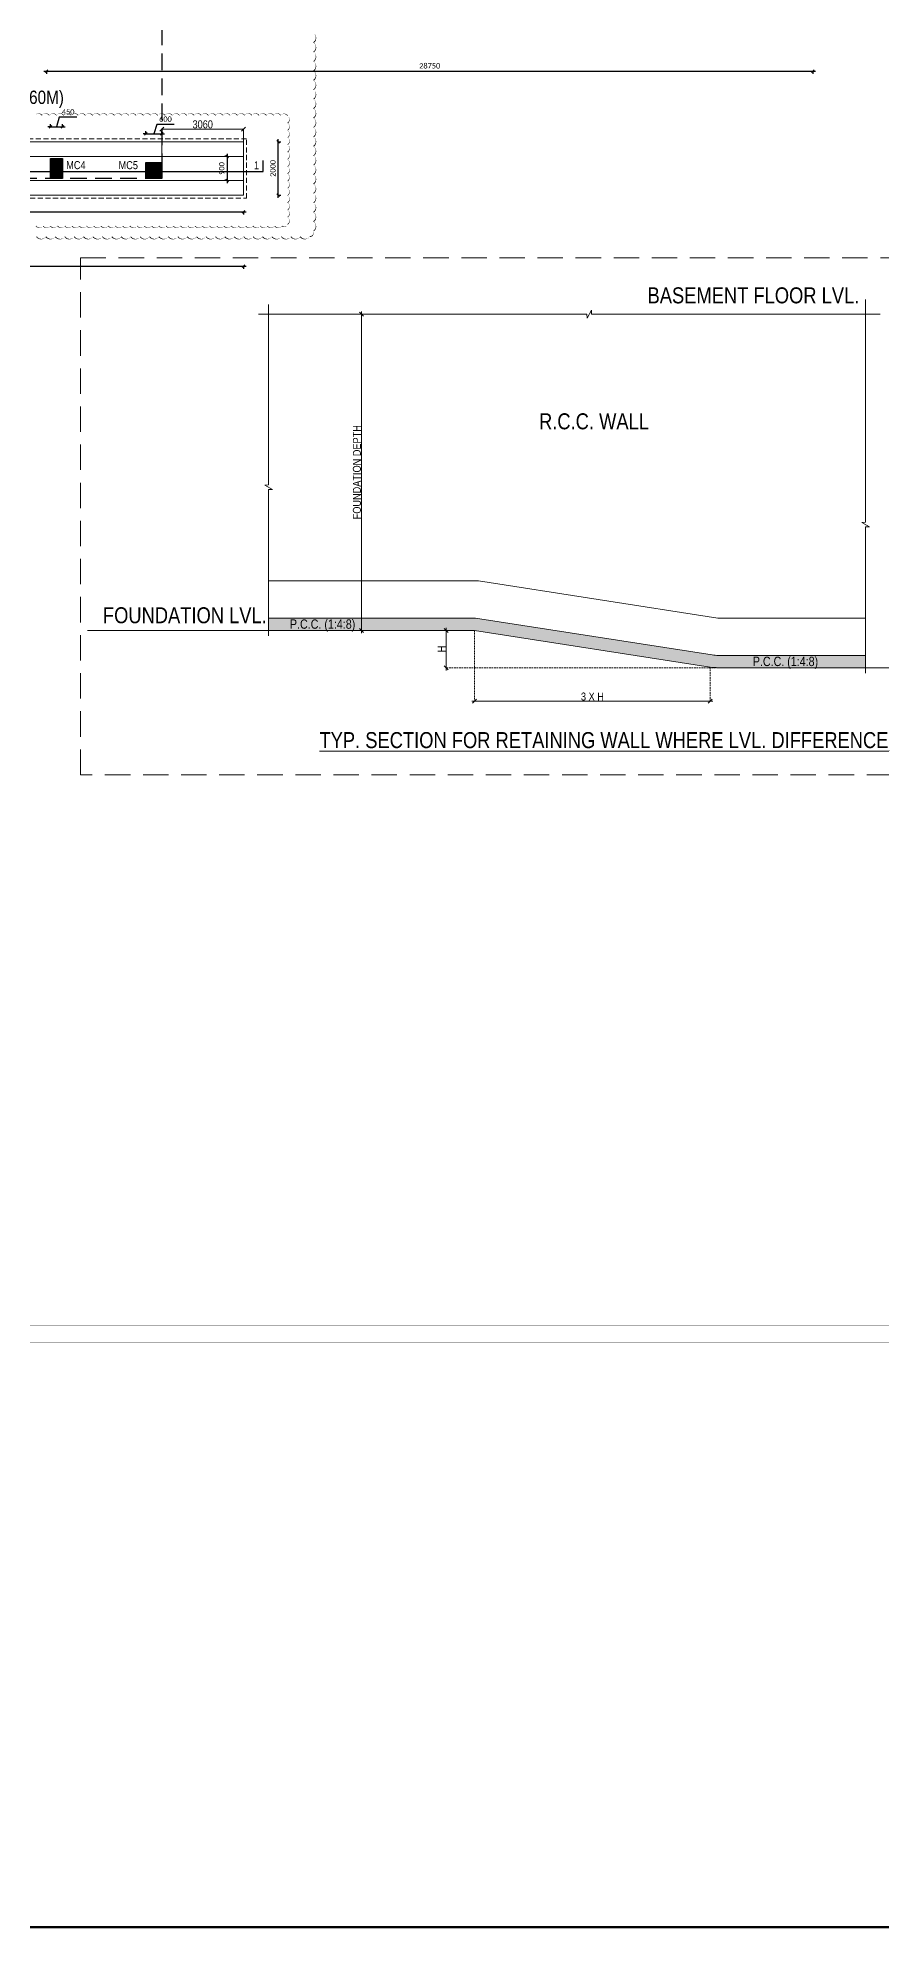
# Model space of a CAD drawing. Header units: millimetres. Extents: x 1112055 to 3390982, y -148532 to 766891.
# Drawn here: x 2889362 to 2921002, y 186588 to 257441 of the extents above; entities that cross this region are included whole.
import ezdxf

# ---------------------------------------------------------------- set-up
doc = ezdxf.new("R2010")
doc.units = ezdxf.units.MM
doc.header["$PDMODE"] = 35
doc.header["$PDSIZE"] = -25
doc.linetypes.add('DASHED2', pattern=[0.375, 0.25, -0.125])
doc.linetypes.add('Hidden', pattern=[9.525, 6.35, -3.175])
for name, color, linetype, lineweight in [('B COL. NO.', 3, 'Continuous', 20), ('B COL. SIZE DIM', 220, 'Continuous', 25), ('B FINAL COLUMN', 1, 'Continuous', 30), ('B FOOTING', 49, 'Continuous', 20), ('B FOOTING DIM', 234, 'Continuous', 9), ('B HATCH', 250, 'Continuous', 0), ('B P.C.C', 251, 'Continuous', 0), ('B STEEL TEXT', 7, 'Continuous', 15), ('B TITLE BLOCK', 250, 'Continuous', 0), ('B-COL NO', 7, 'Continuous', 5), ('EXCAVATION LINE', 236, 'Continuous', 30)]:
    doc.layers.add(name, color=color, linetype=linetype, lineweight=lineweight)
doc.layers.add('B Pedestal', color=7, linetype='Continuous', lineweight=9, true_color=0x5c8948)
doc.layers.add('B-COL HT', color=7, linetype='Continuous', lineweight=0, true_color=0x4e4f45)
doc.styles.add('Cali', font='calibri.ttf')
doc.styles.add('dim inside', font='romans.shx', dxfattribs={"width": 0.8, "height": 125})
doc.styles.add('SWINC', font='swissc.ttf')
doc.dimstyles.new('1.100', dxfattribs={"dimtxt": 200, "dimasz": 100, "dimexe": 100, "dimexo": 100, "dimgap": 100, "dimtad": 1, "dimdec": 0, "dimzin": 0, "dimdsep": 46, "dimtxsty": 'Cali', "dimblk": 'OBLIQUE', "dimcen": 0, "dimdle": 100, "dimclrd": 256, "dimclre": 256, "dimclrt": 3, "dimadec": 0, "dimazin": 0, "dimtfac": 1, "dimtdec": 0, "dimtofl": 0, "dimtmove": 1, "dimatfit": 0, "dimfxl": 100, "dimfxlon": 1, "dimtolj": 1, "dimtzin": 0, "dimlwd": -1, "dimlwe": -1, "dimarcsym": 0})
doc.dimstyles.new('BHOOMI', dxfattribs={"dimtxt": 230, "dimasz": 150, "dimexe": 10, "dimexo": 0, "dimgap": 25, "dimtad": 1, "dimdec": 0, "dimzin": 0, "dimdsep": 46, "dimtxsty": 'SWINC', "dimblk": 'OBLIQUE', "dimcen": 0.09, "dimclrd": 250, "dimclre": 250, "dimclrt": 256, "dimaunit": 1, "dimadec": 3, "dimazin": 0, "dimtfac": 1, "dimtdec": 0, "dimtofl": 0, "dimtmove": 1, "dimatfit": 3, "dimfxl": 100, "dimtolj": 1, "dimtzin": 0, "dimlwd": 9, "dimlwe": 5, "dimarcsym": 0})
doc.dimstyles.new('dim inside', dxfattribs={"dimtxt": 125, "dimasz": 100, "dimexe": 0, "dimexo": 0, "dimgap": 10, "dimtad": 0, "dimdec": 0, "dimzin": 0, "dimdsep": 46, "dimtxsty": 'dim inside', "dimblk": 'SMALL', "dimcen": 0.09, "dimadec": 0, "dimazin": 0, "dimtfac": 1, "dimtdec": 0, "dimtofl": 0, "dimtmove": 0, "dimatfit": 3, "dimfxl": 1, "dimtolj": 1, "dimtzin": 0, "dimarcsym": 2})

# ---------------------------------------------------------------- blocks, each defined once
blk = doc.blocks.new('_Oblique')
at = {"color": 0, "linetype": 'ByBlock', "lineweight": -2}
blk.add_line((-0.5, -0.5), (0.5, 0.5), dxfattribs=at)
blk = doc.blocks.new('*D5212')
at = {"layer": 'B COL. SIZE DIM', "color": 250, "linetype": 'DASHED2', "lineweight": 9, "ltscale": 250, "transparency": 16777216}
for p, q in [((2901148, 247080), (2901510, 247080)), ((2901148, 235220), (2901510, 235220))]:
    blk.add_line(p, q, dxfattribs=at)
at = {"layer": 'B COL. SIZE DIM', "color": 250, "lineweight": 9, "ltscale": 250, "transparency": 16777216}
blk.add_line((2901510, 247180), (2901510, 235120), dxfattribs=at)
at = {"layer": 'Defpoints', "color": 0, "transparency": 16777216}
for p in [(2901148, 247080), (2901148, 235220), (2901510, 235220)]:
    blk.add_point(p, dxfattribs=at)
at = {"layer": 'B COL. SIZE DIM', "color": 250, "lineweight": 9, "transparency": 16777216, "xscale": 150, "yscale": 150, "zscale": 150}
for p, rotation in [((2901510, 247080), 90), ((2901510, 235220), 270)]:
    blk.add_blockref('_Oblique', p, dxfattribs=dict(at, rotation=rotation))
at = {"layer": 'B COL. SIZE DIM', "color": 6, "transparency": 16777216, "insert": (2901335, 241150), "char_height": 300, "attachment_point": 5, "rotation": 90, "style": 'SWINC'}
blk.add_mtext('\\A1;FOUNDATION DEPTH ', dxfattribs=at)
blk = doc.blocks.new('*D5213')
at = {"layer": 'B COL. SIZE DIM', "color": 250, "lineweight": 9, "ltscale": 250, "transparency": 16777216}
blk.add_line((2904685, 235320), (2904685, 233720), dxfattribs=at)
at = {"layer": 'B COL. SIZE DIM', "color": 250, "linetype": 'DASHED2', "lineweight": 9, "ltscale": 250, "transparency": 16777216}
for p, q in [((2905743, 235220), (2904685, 235220)), ((2914885, 233820), (2904685, 233820))]:
    blk.add_line(p, q, dxfattribs=at)
at = {"layer": 'Defpoints', "color": 0, "transparency": 16777216}
for p in [(2905743, 235220), (2904685, 233820), (2914885, 233820)]:
    blk.add_point(p, dxfattribs=at)
at = {"layer": 'B COL. SIZE DIM', "color": 250, "lineweight": 9, "transparency": 16777216, "xscale": 150, "yscale": 150, "zscale": 150}
for p, rotation in [((2904685, 235220), 90), ((2904685, 233820), 270)]:
    blk.add_blockref('_Oblique', p, dxfattribs=dict(at, rotation=rotation))
at = {"layer": 'B COL. SIZE DIM', "color": 6, "transparency": 16777216, "insert": (2904510, 234520), "char_height": 300, "attachment_point": 5, "rotation": 90, "style": 'SWINC'}
blk.add_mtext('\\A1;H', dxfattribs=at)
blk = doc.blocks.new('*D5214')
at = {"layer": 'B COL. SIZE DIM', "color": 250, "linetype": 'DASHED2', "lineweight": 9, "ltscale": 250, "transparency": 16777216}
for p, q in [((2905743, 235220), (2905743, 232561)), ((2914591, 233843), (2914591, 232561))]:
    blk.add_line(p, q, dxfattribs=at)
at = {"layer": 'B COL. SIZE DIM', "color": 250, "lineweight": 9, "ltscale": 250, "transparency": 16777216}
blk.add_line((2905643, 232561), (2914691, 232561), dxfattribs=at)
at = {"layer": 'Defpoints', "color": 0, "transparency": 16777216}
for p in [(2905743, 235220), (2914591, 233843), (2914591, 232561)]:
    blk.add_point(p, dxfattribs=at)
at = {"layer": 'B COL. SIZE DIM', "color": 250, "lineweight": 9, "transparency": 16777216, "xscale": 150, "yscale": 150, "zscale": 150, "rotation": 180}
blk.add_blockref('_Oblique', (2905743, 232561), dxfattribs=at)
at = {"layer": 'B COL. SIZE DIM', "color": 250, "lineweight": 9, "transparency": 16777216, "xscale": 150, "yscale": 150, "zscale": 150}
blk.add_blockref('_Oblique', (2914591, 232561), dxfattribs=at)
at = {"layer": 'B COL. SIZE DIM', "color": 6, "transparency": 16777216, "insert": (2910167, 232736), "char_height": 300, "attachment_point": 5, "style": 'SWINC'}
blk.add_mtext('\\A1;3 X H', dxfattribs=at)
blk = doc.blocks.new('*D4454')
at = {"layer": 'B FOOTING DIM', "color": 250, "lineweight": 5, "ltscale": 0.5, "transparency": 16777216}
for p, q in [((2894019, 252767), (2894019, 254028)), ((2894019, 254018), (2897079, 254018)), ((2897079, 252767), (2897079, 254028))]:
    blk.add_line(p, q, dxfattribs=at)
at = {"layer": 'Defpoints', "color": 0, "transparency": 16777216}
for p in [(2897079, 254018), (2894019, 252767), (2897079, 252767)]:
    blk.add_point(p, dxfattribs=at)
at = {"layer": 'B FOOTING DIM', "color": 250, "lineweight": 5, "transparency": 16777216, "xscale": 150, "yscale": 150, "zscale": 150, "rotation": 180}
blk.add_blockref('_Oblique', (2894019, 254018), dxfattribs=at)
at = {"layer": 'B FOOTING DIM', "color": 250, "lineweight": 5, "transparency": 16777216, "xscale": 150, "yscale": 150, "zscale": 150}
blk.add_blockref('_Oblique', (2897079, 254018), dxfattribs=at)
at = {"layer": 'B FOOTING DIM', "transparency": 16777216, "insert": (2895549, 254193), "char_height": 300, "attachment_point": 5, "style": 'SWINC'}
blk.add_mtext('\\A1;3060', dxfattribs=at)
blk = doc.blocks.new('*D5737')
at = {"transparency": 16777216}
for p, q in [((2868229, 250919), (2897179, 250919)), ((2868329, 250919), (2868329, 250819)), ((2897079, 250919), (2897079, 250819))]:
    blk.add_line(p, q, dxfattribs=at)
at = {"layer": 'Defpoints', "color": 0, "lineweight": 40, "transparency": 16777216}
for p in [(2868329, 251542), (2897079, 251542), (2897079, 250919)]:
    blk.add_point(p, dxfattribs=at)
at = {"transparency": 16777216, "xscale": 100, "yscale": 100, "zscale": 100, "rotation": 180}
blk.add_blockref('_Oblique', (2868329, 250919), dxfattribs=at)
at = {"transparency": 16777216, "xscale": 100, "yscale": 100, "zscale": 100}
blk.add_blockref('_Oblique', (2897079, 250919), dxfattribs=at)
at = {"color": 3, "lineweight": 40, "transparency": 16777216, "insert": (2882704, 251122), "char_height": 200, "attachment_point": 5, "style": 'Cali'}
blk.add_mtext('\\A1;28750', dxfattribs=at)
blk = doc.blocks.new('*D5752')
at = {"transparency": 16777216}
for p, q in [((2890170, 254461), (2890064, 254108)), ((2890831, 254461), (2890170, 254461)), ((2889839, 254108), (2889739, 254108)), ((2889839, 254108), (2889839, 254208)), ((2889839, 254108), (2890289, 254108)), ((2890289, 254108), (2890289, 254208)), ((2890289, 254108), (2890389, 254108))]:
    blk.add_line(p, q, dxfattribs=at)
at = {"layer": 'Defpoints', "color": 0, "lineweight": 40, "transparency": 16777216}
for p in [(2890289, 254108), (2889839, 252917), (2890289, 252917)]:
    blk.add_point(p, dxfattribs=at)
at = {"transparency": 16777216, "xscale": 100, "yscale": 100, "zscale": 100}
blk.add_blockref('_Oblique', (2889839, 254108), dxfattribs=at)
at = {"transparency": 16777216, "xscale": 100, "yscale": 100, "zscale": 100, "rotation": 180}
blk.add_blockref('_Oblique', (2890289, 254108), dxfattribs=at)
at = {"color": 3, "lineweight": 40, "transparency": 16777216, "insert": (2890500, 254663), "char_height": 200, "attachment_point": 5, "style": 'Cali'}
blk.add_mtext('\\A1;450', dxfattribs=at)
blk = doc.blocks.new('*D5753')
at = {"transparency": 16777216}
for p, q in [((2893419, 253836), (2893319, 253836)), ((2893419, 253835), (2893419, 253936)), ((2893419, 253836), (2894019, 253836)), ((2893825, 254188), (2893719, 253836)), ((2894477, 254188), (2893825, 254188)), ((2894019, 253835), (2894019, 253936)), ((2894019, 253836), (2894119, 253836))]:
    blk.add_line(p, q, dxfattribs=at)
at = {"layer": 'Defpoints', "color": 0, "lineweight": 40, "transparency": 16777216}
for p in [(2894019, 253836), (2893419, 252767), (2894019, 252767)]:
    blk.add_point(p, dxfattribs=at)
at = {"transparency": 16777216, "xscale": 100, "yscale": 100, "zscale": 100}
blk.add_blockref('_Oblique', (2893419, 253836), dxfattribs=at)
at = {"transparency": 16777216, "xscale": 100, "yscale": 100, "zscale": 100, "rotation": 180}
blk.add_blockref('_Oblique', (2894019, 253836), dxfattribs=at)
at = {"color": 3, "lineweight": 40, "transparency": 16777216, "insert": (2894151, 254390), "char_height": 200, "attachment_point": 5, "style": 'Cali'}
blk.add_mtext('\\A1;600', dxfattribs=at)
blk = doc.blocks.new('*D5810')
at = {"transparency": 16777216}
for p, q in [((2868229, 248878), (2897179, 248878)), ((2868329, 248879), (2868329, 248778)), ((2897079, 248879), (2897079, 248778))]:
    blk.add_line(p, q, dxfattribs=at)
at = {"layer": 'Defpoints', "color": 0, "lineweight": 40, "transparency": 16777216}
for p in [(2868329, 251542), (2897079, 251542), (2897079, 248878)]:
    blk.add_point(p, dxfattribs=at)
at = {"transparency": 16777216, "xscale": 100, "yscale": 100, "zscale": 100, "rotation": 180}
blk.add_blockref('_Oblique', (2868329, 248878), dxfattribs=at)
at = {"transparency": 16777216, "xscale": 100, "yscale": 100, "zscale": 100}
blk.add_blockref('_Oblique', (2897079, 248878), dxfattribs=at)
at = {"color": 3, "lineweight": 40, "transparency": 16777216, "insert": (2882704, 249081), "char_height": 200, "attachment_point": 5, "style": 'Cali'}
blk.add_mtext('\\A1;28750', dxfattribs=at)
blk = doc.blocks.new('*D5811')
at = {"transparency": 16777216}
for p, q in [((2898385, 251442), (2898385, 253642)), ((2898385, 253542), (2898485, 253542)), ((2898385, 251542), (2898485, 251542))]:
    blk.add_line(p, q, dxfattribs=at)
at = {"layer": 'Defpoints', "color": 0, "lineweight": 40, "transparency": 16777216}
for p in [(2897079, 253542), (2898385, 253542), (2897079, 251542)]:
    blk.add_point(p, dxfattribs=at)
at = {"transparency": 16777216, "xscale": 100, "yscale": 100, "zscale": 100}
for p, rotation in [((2898385, 253542), 90), ((2898385, 251542), 270)]:
    blk.add_blockref('_Oblique', p, dxfattribs=dict(at, rotation=rotation))
at = {"color": 3, "lineweight": 40, "transparency": 16777216, "insert": (2898183, 252542), "char_height": 200, "attachment_point": 5, "rotation": 90, "style": 'Cali'}
blk.add_mtext('\\A1;2000', dxfattribs=at)
blk = doc.blocks.new('*D5812')
at = {"transparency": 16777216}
for p, q in [((2896466, 252992), (2896365, 252992)), ((2896465, 253092), (2896465, 251992)), ((2896466, 252092), (2896365, 252092))]:
    blk.add_line(p, q, dxfattribs=at)
at = {"layer": 'Defpoints', "color": 0, "lineweight": 40, "transparency": 16777216}
for p in [(2897079, 252992), (2896465, 252092), (2897079, 252092)]:
    blk.add_point(p, dxfattribs=at)
at = {"transparency": 16777216, "xscale": 100, "yscale": 100, "zscale": 100}
for p, rotation in [((2896465, 252992), 90), ((2896465, 252092), 270)]:
    blk.add_blockref('_Oblique', p, dxfattribs=dict(at, rotation=rotation))
at = {"color": 3, "lineweight": 40, "transparency": 16777216, "insert": (2896263, 252542), "char_height": 200, "attachment_point": 5, "rotation": 90, "style": 'Cali'}
blk.add_mtext('\\A1;900', dxfattribs=at)
blk = doc.blocks.new('*D6867')
at = {"transparency": 16777216}
for p, q in [((2889589, 256187), (2918539, 256187)), ((2889689, 256187), (2889689, 256087)), ((2918439, 256187), (2918439, 256087))]:
    blk.add_line(p, q, dxfattribs=at)
at = {"layer": 'Defpoints', "color": 0, "lineweight": 40, "transparency": 16777216}
for p in [(2889689, 260117), (2918439, 260117), (2918439, 256187)]:
    blk.add_point(p, dxfattribs=at)
at = {"transparency": 16777216, "xscale": 100, "yscale": 100, "zscale": 100, "rotation": 180}
blk.add_blockref('_Oblique', (2889689, 256187), dxfattribs=at)
at = {"transparency": 16777216, "xscale": 100, "yscale": 100, "zscale": 100}
blk.add_blockref('_Oblique', (2918439, 256187), dxfattribs=at)
at = {"color": 3, "lineweight": 40, "transparency": 16777216, "insert": (2904064, 256389), "char_height": 200, "attachment_point": 5, "style": 'Cali'}
blk.add_mtext('\\A1;28750', dxfattribs=at)

msp = doc.modelspace()

# ---------------------------------------------------------------- hatches: boundary and pattern name
at = {"layer": 'B HATCH'}
h = msp.add_hatch(dxfattribs=at)
h.set_pattern_fill('AR-CONC', color=250, scale=3, style=0)
h.set_pattern_definition([(50, (1019288, 14845.7), (546.55401, -47.81726), [57.15, -628.65]), (355, (1019288, 14845.7), (-105.73026, 573.17054), [45.72, -502.92175]), (100.451445, (1019333.55, 14841.73), (440.82374, 525.35326), [48.57003, -534.27073]), (46.1842, (1019288, 14998.1), (813.23712, -126.12698), [85.725, -942.975]), (96.635558, (1019355.8, 14987.6), (712.2124, 742.27837), [72.85507, -801.40682]), (351.18415, (1019288, 14998.1), (712.2124, 742.27837), [68.5799, -754.3792]), (21, (1019364.2, 14960), (454.84317, -306.79559), [57.15, -628.65]), (326, (1019364.2, 14960), (185.40609, 552.5639), [45.72, -502.92]), (71.451445, (1019402.1, 14934.45), (640.24926, 245.7683), [48.57003, -534.26981]), (37.5, (1019288, 14845.71), (9.26581, 253.665117), [0, -496.824, 0, -510.54, 0, -504.825]), (7.5, (1019288, 14845.71), (200.458988, 300.541724), [0, -291.084, 0, -485.394, 0, -192.405]), (327.5, (1019118.07, 14845.71), (406.771786, -17.186232), [0, -190.5, 0, -594.36, 0, -788.67]), (317.5, (1019041.87, 14845.7), (444.387544, 76.27947), [0, -247.65, 0, -394.716, 0, -560.07])])
edge = h.paths.add_edge_path()
edge.add_line((2920410.3, 233819.8), (2920410.3, 234279.8))
edge.add_line((2920410.3, 234279.8), (2914885.2, 234279.8))
edge.add_arc((2914885.2, 235731.2), 1451.4, 261.152542, 270, ccw=False)
edge.add_line((2914662, 234297.1), (2905778.8, 235679.8))
edge.add_line((2905778.8, 235679.8), (2898018.2, 235679.8))
edge.add_line((2898018.2, 235679.8), (2898018.3, 235219.8))
edge.add_line((2898018.3, 235219.8), (2905743.2, 235219.8))
edge.add_line((2905743.2, 235219.8), (2914591.2, 233842.5))
edge.add_arc((2914885.2, 235731.2), 1911.4, 261.152542, 270)
edge.add_line((2914885.2, 233819.8), (2920410.3, 233819.8))
at = {"layer": 'B-COL HT'}
h = msp.add_hatch(color=250, dxfattribs=at)
h.dxf.hatch_style = 1
h.paths.add_polyline_path([(2889839.2, 252917.4), (2890289.2, 252917.4), (2890289.2, 252167.4), (2889839.2, 252167.4)])
h = msp.add_hatch(color=250, dxfattribs=at)
h.dxf.hatch_style = 1
h.paths.add_polyline_path([(2893419.2, 252767.4), (2894019.2, 252767.4), (2894019.2, 252167.4), (2893419.2, 252167.4)])

# ---------------------------------------------------------------- linework, layer by layer
at = {"color": 3, "lineweight": 50}
msp.add_lwpolyline([(2725410.3, 398271.2), (3390982, 398271.2), (3390982, 186588.4), (2725410.3, 186588.4)], close=True, dxfattribs=at)
at = {"color": 16, "linetype": 'DASHED2', "lineweight": 30, "ltscale": 2500}
msp.add_lwpolyline([(2868419.2, 282167.4), (2894019.2, 282167.4), (2894019.2, 252167.4), (2868419.2, 252167.4), (2868419.2, 282167.4)], dxfattribs=at)
at = {"color": 2, "lineweight": 0}
msp.add_lwpolyline([(2899705.6, 257614.5, 0, 35.3, -0.5205671), (2899705.6, 257261.2, 0, 35.3, -0.5205671), (2899705.6, 256907.8, 0, 35.3, -0.5205671), (2899705.6, 256554.4, 0, 35.3, -0.5205671), (2899705.6, 256201, 0, 35.3, -0.5205671), (2899705.6, 255847.6, 0, 35.3, -0.5205671), (2899705.6, 255494.2, 0, 35.3, -0.5205671), (2899705.6, 255140.8, 0, 35.3, -0.5205671), (2899705.6, 254787.5, 0, 35.3, -0.5205671), (2899705.6, 254434.1, 0, 35.3, -0.5205671), (2899705.6, 254080.7, 0, 35.3, -0.5205671), (2899705.6, 253727.3, 0, 35.3, -0.5205671), (2899705.6, 253373.9, 0, 35.3, -0.5205671), (2899705.6, 253020.5, 0, 35.3, -0.5205671), (2899705.6, 252667.2, 0, 35.3, -0.5205671), (2899705.6, 252313.8, 0, 35.3, -0.5205671), (2899705.6, 251960.4, 0, 35.3, -0.5205671), (2899705.6, 251607, 0, 35.3, -0.5205671), (2899705.6, 251253.6, 0, 35.3, -0.5205671), (2899705.6, 250900.2, 0, 35.3, -0.5205671), (2899705.6, 250546.9, 0, 35.3, -0.5205671), (2899705.6, 250193.5, 0, 35.3, -0.5205671), (2899561.4, 249984.3, 0, 35.3, -0.5205671), (2899208, 249984.3, 0, 35.3, -0.5205671), (2898854.6, 249984.3, 0, 35.3, -0.5205671), (2898501.2, 249984.3, 0, 35.3, -0.5205671), (2898147.9, 249984.3, 0, 35.3, -0.5205671), (2897794.5, 249984.3, 0, 35.3, -0.5205671), (2897441.1, 249984.3, 0, 35.3, -0.5205671), (2897087.7, 249984.3, 0, 35.3, -0.5205671), (2896734.3, 249984.3, 0, 35.3, -0.5205671), (2896380.9, 249984.3, 0, 35.3, -0.5205671), (2896027.5, 249984.3, 0, 35.3, -0.5205671), (2895674.2, 249984.3, 0, 35.3, -0.5205671), (2895320.8, 249984.3, 0, 35.3, -0.5205671), (2894967.4, 249984.3, 0, 35.3, -0.5205671), (2894614, 249984.3, 0, 35.3, -0.5205671), (2894260.6, 249984.3, 0, 35.3, -0.5205671), (2893907.2, 249984.3, 0, 35.3, -0.5205671), (2893553.9, 249984.3, 0, 35.3, -0.5205671), (2893200.5, 249984.3, 0, 35.3, -0.5205671), (2892847.1, 249984.3, 0, 35.3, -0.5205671), (2892493.7, 249984.3, 0, 35.3, -0.5205671), (2892140.3, 249984.3, 0, 35.3, -0.5205671), (2891786.9, 249984.3, 0, 35.3, -0.5205671), (2891433.6, 249984.3, 0, 35.3, -0.5205671), (2891080.2, 249984.3, 0, 35.3, -0.5205671), (2890726.8, 249984.3, 0, 35.3, -0.5205671), (2890373.4, 249984.3, 0, 35.3, -0.5205671), (2890020, 249984.3, 0, 35.3, -0.5205671), (2889666.6, 249984.3, 0, 35.3, -0.5205671), (2889313.3, 249984.3, 0, 35.3, -0.5205671)], format="xyseb", dxfattribs=at)
at = {"color": 6, "lineweight": 30}
msp.add_lwpolyline([(2867745.7, 252835.1), (2867745.7, 252425.8), (2897810.9, 252425.8), (2897810.9, 252835.1)], dxfattribs=at)
at = {"layer": 'B FINAL COLUMN', "color": 1, "lineweight": 30}
for points in [[(2889839.2, 252917.4), (2890289.2, 252917.4), (2890289.2, 252167.4), (2889839.2, 252167.4)], [(2893419.2, 252767.4), (2894019.2, 252767.4), (2894019.2, 252167.4), (2893419.2, 252167.4)]]:
    msp.add_lwpolyline(points, close=True, dxfattribs=at)
at = {"layer": 'B FOOTING'}
for p, q in [((2891227, 235219.8), (2898018.3, 235219.8)), ((2920409.8, 233819.8), (2927000.3, 233819.8))]:
    msp.add_line(p, q, dxfattribs=at)
msp.add_lwpolyline([(2868329.2, 253542.4), (2868329.2, 251542.4), (2897079.2, 251542.4), (2897079.2, 253542.4)], close=True, dxfattribs=at)
for points in [[(2898016.9, 247445.9), (2898016.9, 240671.5), (2897876.5, 240671), (2898165.3, 240504.7), (2898017.6, 240504.1), (2898018.3, 235014.2)], [(2920409, 247633.2), (2920409, 239271.5), (2920268.5, 239271), (2920557.3, 239104.7), (2920409.6, 239104.1), (2920410.4, 233614.2)], [(2920959.4, 247081), (2910131.7, 247081), (2910131.2, 247221.4), (2909964.9, 246932.7), (2909964.4, 247080.4), (2897639.6, 247079.8)]]:
    msp.add_lwpolyline(points, dxfattribs=at)
for points in [[(2898018, 237079.8), (2905883.1, 237079.8, -0.0386235), (2905891, 237079.2), (2914877.3, 235680.4, 0.0386235), (2914885.2, 235679.8), (2920409.8, 235679.8)], [(2898018.2, 235679.8), (2905778.8, 235679.8), (2914662, 234297.1, 0.0386235), (2914885.2, 234279.8), (2920409.8, 234279.8)], [(2898018.3, 235219.8), (2905743.2, 235219.8), (2914591.2, 233842.5, 0.0386235), (2914885.2, 233819.8), (2920409.8, 233819.8)]]:
    msp.add_lwpolyline(points, format="xyb", dxfattribs=at)
at = {"layer": 'B P.C.C', "color": 2, "lineweight": 0}
msp.add_lwpolyline([(2889249.1, 254530.9, 0, 27.1, -0.5205671), (2889520.5, 254530.9, 0, 27.1, -0.5205671), (2889792, 254530.9, 0, 27.1, -0.5205671), (2890063.4, 254530.9, 0, 27.1, -0.5205671), (2890334.9, 254530.9, 0, 27.1, -0.5205671), (2890606.3, 254530.9, 0, 27.1, -0.5205671), (2890877.8, 254530.9, 0, 27.1, -0.5205671), (2891149.2, 254530.9, 0, 27.1, -0.5205671), (2891420.7, 254530.9, 0, 27.1, -0.5205671), (2891692.1, 254530.9, 0, 27.1, -0.5205671), (2891963.6, 254530.9, 0, 27.1, -0.5205671), (2892235, 254530.9, 0, 27.1, -0.5205671), (2892506.5, 254530.9, 0, 27.1, -0.5205671), (2892777.9, 254530.9, 0, 27.1, -0.5205671), (2893049.3, 254530.9, 0, 27.1, -0.5205671), (2893320.8, 254530.9, 0, 27.1, -0.5205671), (2893592.2, 254530.9, 0, 27.1, -0.5205671), (2893863.7, 254530.9, 0, 27.1, -0.5205671), (2894135.1, 254530.9, 0, 27.1, -0.5205671), (2894406.6, 254530.9, 0, 27.1, -0.5205671), (2894678, 254530.9, 0, 27.1, -0.5205671), (2894949.5, 254530.9, 0, 27.1, -0.5205671), (2895220.9, 254530.9, 0, 27.1, -0.5205671), (2895492.4, 254530.9, 0, 27.1, -0.5205671), (2895763.8, 254530.9, 0, 27.1, -0.5205671), (2896035.2, 254530.9, 0, 27.1, -0.5205671), (2896306.7, 254530.9, 0, 27.1, -0.5205671), (2896578.1, 254530.9, 0, 27.1, -0.5205671), (2896849.6, 254530.9, 0, 27.1, -0.5205671), (2897121, 254530.9, 0, 27.1, -0.5205671), (2897392.5, 254530.9, 0, 27.1, -0.5205671), (2897663.9, 254530.9, 0, 27.1, -0.5205671), (2897935.4, 254530.9, 0, 27.1, -0.5205671), (2898206.8, 254530.9, 0, 27.1, -0.5205671), (2898478.3, 254530.9, 0, 27.1, -0.5205671), (2898733.8, 254515, 0, 27.1, -0.5205671), (2898733.8, 254243.5, 0, 27.1, -0.5205671), (2898733.8, 253972.1, 0, 27.1, -0.5205671), (2898733.8, 253700.6, 0, 27.1, -0.5205671), (2898733.8, 253429.2, 0, 27.1, -0.5205671), (2898733.8, 253157.7, 0, 27.1, -0.5205671), (2898733.8, 252886.3, 0, 27.1, -0.5205671), (2898733.8, 252614.8, 0, 27.1, -0.5205671), (2898733.8, 252343.4, 0, 27.1, -0.5205671), (2898733.8, 252071.9, 0, 27.1, -0.5205671), (2898733.8, 251800.5, 0, 27.1, -0.5205671), (2898733.8, 251529.1, 0, 27.1, -0.5205671), (2898733.8, 251257.6, 0, 27.1, -0.5205671), (2898733.8, 250986.2, 0, 27.1, -0.5205671), (2898733.8, 250714.7, 0, 27.1, -0.5205671), (2898733.8, 250443.3, 0, 27.1, -0.5205671), (2898520.6, 250385, 0, 27.1, -0.5205671), (2898249.1, 250385, 0, 27.1, -0.5205671), (2897977.7, 250385, 0, 27.1, -0.5205671), (2897706.2, 250385, 0, 27.1, -0.5205671), (2897434.8, 250385, 0, 27.1, -0.5205671), (2897163.3, 250385, 0, 27.1, -0.5205671), (2896891.9, 250385, 0, 27.1, -0.5205671), (2896620.4, 250385, 0, 27.1, -0.5205671), (2896349, 250385, 0, 27.1, -0.5205671), (2896077.6, 250385, 0, 27.1, -0.5205671), (2895806.1, 250385, 0, 27.1, -0.5205671), (2895534.7, 250385, 0, 27.1, -0.5205671), (2895263.2, 250385, 0, 27.1, -0.5205671), (2894991.8, 250385, 0, 27.1, -0.5205671), (2894720.3, 250385, 0, 27.1, -0.5205671), (2894448.9, 250385, 0, 27.1, -0.5205671), (2894177.4, 250385, 0, 27.1, -0.5205671), (2893906, 250385, 0, 27.1, -0.5205671), (2893634.5, 250385, 0, 27.1, -0.5205671), (2893363.1, 250385, 0, 27.1, -0.5205671), (2893091.7, 250385, 0, 27.1, -0.5205671), (2892820.2, 250385, 0, 27.1, -0.5205671), (2892548.8, 250385, 0, 27.1, -0.5205671), (2892277.3, 250385, 0, 27.1, -0.5205671), (2892005.9, 250385, 0, 27.1, -0.5205671), (2891734.4, 250385, 0, 27.1, -0.5205671), (2891463, 250385, 0, 27.1, -0.5205671), (2891191.5, 250385, 0, 27.1, -0.5205671), (2890920.1, 250385, 0, 27.1, -0.5205671), (2890648.6, 250385, 0, 27.1, -0.5205671), (2890377.2, 250385, 0, 27.1, -0.5205671), (2890105.8, 250385, 0, 27.1, -0.5205671), (2889834.3, 250385, 0, 27.1, -0.5205671), (2889562.9, 250385, 0, 27.1, -0.5205671), (2889291.4, 250385, 0, 27.1, -0.5205671)], format="xyseb", dxfattribs=at)
at = {"layer": 'B P.C.C', "color": 250, "linetype": 'Hidden', "lineweight": 0, "ltscale": 30}
msp.add_lwpolyline([(2868214.2, 253657.4), (2868214.2, 251427.4), (2897194.2, 251427.4), (2897194.2, 253657.4)], close=True, dxfattribs=at)
at = {"layer": 'B P.C.C', "color": 250, "linetype": 'Hidden', "lineweight": 0, "ltscale": 150}
msp.add_lwpolyline([(2890965.3, 249184.7), (2927125.2, 249184.7), (2927125.2, 229804.4), (2890965.3, 229804.4)], close=True, dxfattribs=at)
at = {"layer": 'B Pedestal', "color": 87, "lineweight": 9}
msp.add_lwpolyline([(2868329.2, 252092.4), (2897079.2, 252092.4), (2897079.2, 252992.4), (2868329.2, 252992.4)], close=True, dxfattribs=at)
at = {"layer": 'B TITLE BLOCK', "color": 1, "const_width": 8.39}
msp.add_lwpolyline([(2860841, 376187.5), (2958389.3, 376187.5), (2958389.3, 208514.6), (2860841, 208514.6)], close=True, dxfattribs=at)
at = {"layer": 'B TITLE BLOCK', "color": 250, "lineweight": 0, "const_width": 8.39}
msp.add_lwpolyline([(2861493.7, 375534.8), (2957736.7, 375534.8), (2957736.7, 209167.3), (2861493.7, 209167.3)], close=True, dxfattribs=at)

# ---------------------------------------------------------------- texts
at = {"color": 6, "lineweight": 30, "style": 'SWINC'}
msp.add_text('1', height=300, dxfattribs=at).set_placement((2897472.1, 252507.9))
at = {"layer": 'B COL. NO.', "style": 'SWINC'}
for s, p in [('MC4', (2890430.3, 252516.5)), ('MC5', (2892393.9, 252514.9))]:
    msp.add_text(s, height=300, dxfattribs=at).set_placement(p)
at = {"layer": 'B STEEL TEXT', "lineweight": 9, "style": 'SWINC'}
for p in [(2898821.3, 235281), (2916184.5, 233881)]:
    msp.add_text('P.C.C. (1:4:8)', height=350, dxfattribs=at).set_placement(p)
at = {"layer": 'B TITLE BLOCK', "color": 251, "lineweight": 0, "insert": (2942483.4, 232199.8), "char_height": 464.277, "attachment_point": 2, "style": 'SWINC'}
msp.add_mtext_dynamic_manual_height_columns('\\pxsm1,qj;{\\fBankGothic Lt BT|b0|i0|c0|p34;BHOOMI\\P\\ps*,q*;\\fGost|b0|i0|c0|p2;\\H0.8x;- CONSULTANTS -\\C1; }', width=1213989.136, gutter_width=0, heights=[170761.4], dxfattribs=at)
at = {"layer": 'B-COL NO', "color": 3, "lineweight": 15, "style": 'SWINC'}
msp.add_text('%%UTYP. SECTION FOR RETAINING WALL WHERE LVL. DIFFERENCE ', height=600, dxfattribs=at).set_placement((2899927.9, 230804.2))
at = {"layer": 'EXCAVATION LINE', "color": 0, "style": 'SWINC'}
for s, height, p in [('EXCAVATION LVL. (- 3.60M) ', 500, (2882830.1, 254959.7)), ('BASEMENT FLOOR LVL.', 600, (2912236.8, 247483)), ('R.C.C. WALL', 600, (2908165.8, 242759.5)), ('FOUNDATION LVL.', 600, (2891805.5, 235486.7))]:
    msp.add_text(s, height=height, dxfattribs=at).set_placement(p)

# ---------------------------------------------------------------- dimensions: what is measured, and where the dimension line sits
at = {"color": 4, "lineweight": 40}
dim = msp.add_linear_dim(base=(2918439.2, 256186.6), p1=(2889689.2, 260117.4), p2=(2918439.2, 260117.4), dimstyle='1.100', override={"dimfxl": 0.18, "dimarcsym": 2}, dxfattribs=at)
dim.commit()
dim.dimension.update_dxf_attribs({"geometry": '*D6867', "text_midpoint": (2904064.2, 256389.1)})
at = {"color": 2, "lineweight": 40}
for base, p1, p2, picture, middle in [((2890289.2, 254108.3), (2889839.2, 252917.4), (2890289.2, 252917.4), '*D5752', (2890269.9, 254663.2)), ((2894019.2, 253835.6), (2893419.2, 252767.4), (2894019.2, 252767.4), '*D5753', (2893924.9, 254390.5)), ((2897079.2, 248878.4), (2868329.2, 251542.4), (2897079.2, 251542.4), '*D5810', (2882704.2, 249080.8))]:
    dim = msp.add_linear_dim(base=base, p1=p1, p2=p2, dimstyle='1.100', override={"dimfxl": 0.18, "dimarcsym": 2}, dxfattribs=at)
    dim.commit()
    dim.dimension.update_dxf_attribs({"geometry": picture, "text_midpoint": middle})
for base, p1, p2, picture, middle in [((2896465.3, 252092.4), (2897079.2, 252992.4), (2897079.2, 252092.4), '*D5812', (2896262.9, 252542.4)), ((2898385.3, 253542.4), (2897079.2, 251542.4), (2897079.2, 253542.4), '*D5811', (2898182.8, 252542.4))]:
    dim = msp.add_linear_dim(base=base, p1=p1, p2=p2, angle=90, dimstyle='1.100', override={"dimfxl": 0.18, "dimarcsym": 2}, dxfattribs=at)
    dim.commit()
    dim.dimension.update_dxf_attribs({"geometry": picture, "text_midpoint": middle})
dim = msp.add_aligned_dim(p1=(2868329.2, 251542.4), p2=(2897079.2, 251542.4), distance=-623.2, dimstyle='1.100', override={"dimfxl": 0.18, "dimarcsym": 2}, dxfattribs=at)
dim.commit()
dim.dimension.update_dxf_attribs({"geometry": '*D5737', "text_midpoint": (2882704.2, 251121.7)})
at = {"layer": 'B COL. SIZE DIM', "color": 250, "ltscale": 250}
for base, p1, p2, text, picture, middle in [((2901509.8, 235219.8), (2901147.8, 247079.8), (2901147.8, 235219.8), 'FOUNDATION DEPTH ', '*D5212', (2901334.8, 241149.8)), ((2904684.8, 233819.8), (2905743.2, 235219.8), (2914885.2, 233819.8), 'H', '*D5213', (2904509.8, 234519.8))]:
    dim = msp.add_linear_dim(base=base, p1=p1, p2=p2, angle=90, text=text, dimstyle='dim inside', override={"dimtxt": 300, "dimasz": 150, "dimgap": 25, "dimtad": 3, "dimlfac": 0.25, "dimtxsty": 'SWINC', "dimblk1": 'Oblique', "dimblk2": 'Oblique', "dimsah": 1, "dimdle": 100, "dimclrd": 250, "dimclre": 250, "dimclrt": 6, "dimfxl": 1000, "dimlwd": 9, "dimlwe": 9}, dxfattribs=at)
    dim.commit()
    dim.dimension.update_dxf_attribs({"geometry": picture, "text_midpoint": middle})
dim = msp.add_linear_dim(base=(2914591.2, 232560.9), p1=(2905743.2, 235219.8), p2=(2914591.2, 233842.5), text='3 X H', dimstyle='dim inside', override={"dimtxt": 300, "dimasz": 150, "dimgap": 25, "dimtad": 3, "dimlfac": 0.25, "dimtxsty": 'SWINC', "dimblk1": 'Oblique', "dimblk2": 'Oblique', "dimsah": 1, "dimdle": 100, "dimclrd": 250, "dimclre": 250, "dimclrt": 6, "dimfxl": 1000, "dimlwd": 9, "dimlwe": 9}, dxfattribs=at)
dim.commit()
dim.dimension.update_dxf_attribs({"geometry": '*D5214', "text_midpoint": (2910167.2, 232735.9)})
at = {"layer": 'B FOOTING DIM', "color": 250, "ltscale": 0.5}
dim = msp.add_linear_dim(base=(2897079.2, 254018.2), p1=(2894019.2, 252767.4), p2=(2897079.2, 252767.4), dimstyle='BHOOMI', override={"dimtxt": 300, "dimlwd": 5}, dxfattribs=at)
dim.commit()
dim.dimension.update_dxf_attribs({"geometry": '*D4454', "text_midpoint": (2895549.2, 254193.2)})

doc.saveas('drawing.dxf')
